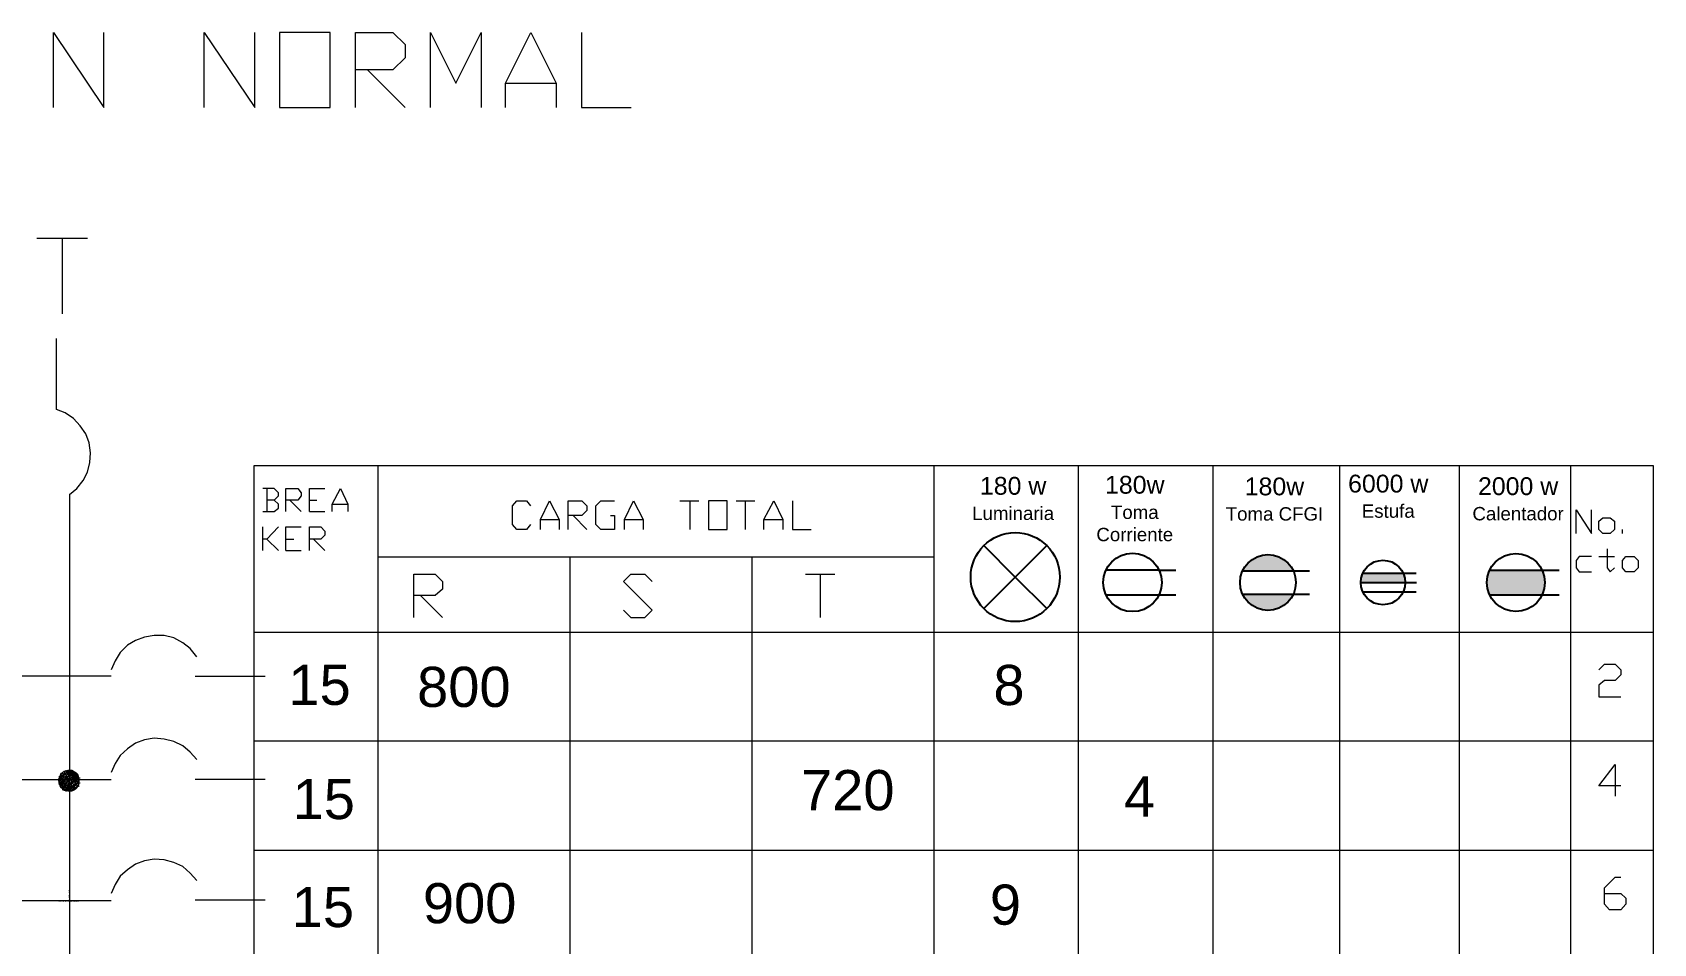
# Model space of a CAD drawing. Header units: metres. Extents: x 0 to 62.3, y -0.2 to 17.7.
# Drawn here: x 27.26 to 30.899, y 15.685 to 17.73 of the extents above; entities that cross this region are included whole.
import ezdxf

# ---------------------------------------------------------------- set-up
doc = ezdxf.new("R2010")
doc.units = ezdxf.units.M
doc.header["$LTSCALE"] = 0.5
for name, color, linetype in [('ENCHUFES', 5, 'Continuous'), ('LUMINARIA', 1, 'Continuous'), ('TABLERO', 7, 'Continuous')]:
    doc.layers.add(name, color=color, linetype=linetype)
doc.styles.get("Standard").update_dxf_attribs({"font": 'arial.ttf'})

# ---------------------------------------------------------------- blocks, each defined once
blk = doc.blocks.new('Tomacorriente')
at = {"layer": 'ENCHUFES'}
for p, q in [((0.0453, 0.0211), (-0.0453, 0.0211)), ((0.0453, 0.0211), (0.0743, 0.0211)), ((-0.0453, -0.0211), (0.0453, -0.0211)), ((0.0453, -0.0211), (0.0743, -0.0211))]:
    blk.add_line(p, q, dxfattribs=at)
blk.add_circle((0, 0), 0.05, dxfattribs=at)
blk = doc.blocks.new('Toma corriente CFGI 1 Fase')
at = {"layer": 'ENCHUFES', "lineweight": 40}
h = blk.add_hatch(color=256, dxfattribs=at)
h.dxf.hatch_style = 1
h.paths.add_polyline_path([(-0.0453, 0.0211), (0.0453, 0.0211, 0.63707)])
h.paths.add_polyline_path([(0.0453, -0.0211), (-0.0453, -0.0211, 0.63707)])
at = {"layer": 'ENCHUFES'}
for p, q in [((-0.0453, 0.0211), (0.0743, 0.0211)), ((-0.0453, -0.0211), (0.0743, -0.0211))]:
    blk.add_line(p, q, dxfattribs=at)
blk.add_circle((0, 0), 0.05, dxfattribs=at)
blk = doc.blocks.new('Tomacorriente de dos fases con neutro (208V)')
at = {"layer": 'ENCHUFES', "lineweight": 100}
h = blk.add_hatch(color=256, dxfattribs=at)
h.dxf.hatch_style = 1
h.paths.add_polyline_path([(0.0453, 0.0211), (-0.0453, 0.0211, 0.109518), (-0.05, 0), (0.05, 0, 0.109518)])
at = {"layer": 'ENCHUFES'}
for p, q in [((-0.05, 0), (0.0751, 0)), ((-0.0453, 0.0211), (0.0743, 0.0211)), ((-0.0453, -0.0211), (0.0743, -0.0211))]:
    blk.add_line(p, q, dxfattribs=at)
blk.add_circle((0, 0), 0.05, dxfattribs=at)
blk = doc.blocks.new('Lampara')
at = {"layer": 'LUMINARIA'}
for q in [(-0.0707, 0.0707), (0.0707, 0.0707), (-0.0707, -0.0707), (0.0707, -0.0707)]:
    blk.add_line((0, 0), q, dxfattribs=at)
blk.add_circle((0, 0), 0.1, dxfattribs=at)
blk = doc.blocks.new('Tomacorriente de dos fases sin neutro (208v)')
at = {"layer": 'ENCHUFES'}
h = blk.add_hatch(color=256, dxfattribs=at)
h.dxf.hatch_style = 1
h.paths.add_polyline_path([(0.05, 0, 0.109518), (0.0453, 0.0211), (-0.0453, 0.0211, 0.109518), (-0.05, 0, 0.109518), (-0.0453, -0.0211), (0.0453, -0.0211, 0.109518)], flags=17)
h.paths.add_polyline_path([(0.0453, 0.0211), (-0.0453, 0.0211, 0.109518), (-0.05, 0, 0.109518), (-0.0453, -0.0211), (0.0453, -0.0211, 0.109518), (0.05, 0, 0.109518)], flags=17)
h = blk.add_hatch(color=256, dxfattribs=at)
h.dxf.hatch_style = 1
h.paths.add_polyline_path([(0.05, 0, 0.109518), (0.0453, 0.0211), (-0.0453, 0.0211, 0.109518), (-0.05, 0, 0.109518), (-0.0453, -0.0211), (0.0453, -0.0211, 0.109518)])
for p, q in [((-0.0453, 0.0211), (0.0743, 0.0211)), ((-0.0453, -0.0211), (0.0743, -0.0211))]:
    blk.add_line(p, q, dxfattribs=at)
blk.add_circle((0, 0), 0.05, dxfattribs=at)

msp = doc.modelspace()

# ---------------------------------------------------------------- linework, layer by layer
at = {"layer": 'TABLERO', "color": 7, "linetype": 'Continuous', "lineweight": 18, "true_color": 0x000007}
for p, q in [((28.012, 17.6461), (28.0963, 17.5618)), ((28.3216, 17.6168), (28.4352, 17.6168)), ((27.2695, 17.2687), (27.3831, 17.2687)), ((27.3263, 17.2687), (27.3263, 17.0983)), ((28.0353, 16.7576), (28.0353, 14.4256)), ((29.2828, 16.7576), (29.2828, 14.4256)), ((29.607, 16.7576), (29.607, 14.6711)), ((29.9093, 16.7576), (29.9093, 14.6711)), ((30.1932, 16.7576), (30.1932, 14.6711)), ((30.4625, 16.7576), (30.4625, 14.6711)), ((30.7117, 16.7576), (30.7117, 14.6711)), ((27.7861, 16.7063), (27.7861, 16.655)), ((27.3428, 16.6935), (27.3428, 14.497)), ((27.8374, 16.6807), (27.8631, 16.655)), ((27.8814, 16.6807), (27.8979, 16.6807)), ((27.9327, 16.6715), (27.9675, 16.6715)), ((28.7131, 16.6788), (28.7552, 16.6788)), ((28.735, 16.6788), (28.735, 16.6147)), ((28.8395, 16.6788), (28.8816, 16.6788)), ((28.8596, 16.6788), (28.8596, 16.6147)), ((27.8814, 16.655), (27.9162, 16.655)), ((28.3998, 16.6367), (28.4419, 16.6367)), ((28.4731, 16.6459), (28.5042, 16.6147)), ((28.5885, 16.6367), (28.6306, 16.6367)), ((28.9017, 16.6367), (28.9439, 16.6367)), ((27.777, 16.5671), (27.777, 16.6202)), ((30.8289, 16.6056), (30.8289, 16.6147)), ((27.7861, 16.5927), (27.8118, 16.5671)), ((27.8282, 16.5927), (27.8466, 16.5927)), ((27.8282, 16.5671), (27.8631, 16.5671)), ((27.8905, 16.5927), (27.9162, 16.5671)), ((29.2828, 16.5524), (28.0353, 16.5524)), ((28.4658, 16.5524), (28.4658, 14.4256)), ((28.8743, 16.5524), (28.8743, 14.4256)), ((30.7758, 16.5543), (30.8106, 16.5543)), ((28.9952, 16.514), (29.0611, 16.514)), ((29.0282, 16.514), (29.0282, 16.4169)), ((28.1305, 16.4663), (28.18, 16.4169)), ((27.7568, 16.3839), (30.8985, 16.3839)), ((27.4362, 16.285), (26.5441, 16.285)), ((27.6249, 16.285), (27.7825, 16.285)), ((27.7568, 16.1403), (30.8985, 16.1403)), ((27.4362, 16.0523), (26.5441, 16.0523)), ((27.3173, 16.0532), (27.3192, 16.0551)), ((27.3173, 16.0514), (27.3192, 16.0514)), ((27.3192, 16.0569), (27.321, 16.0569)), ((27.3192, 16.0532), (27.3228, 16.0551)), ((27.3192, 16.0496), (27.321, 16.0514)), ((27.3192, 16.0496), (27.321, 16.0496)), ((27.3192, 16.0477), (27.321, 16.0496)), ((27.321, 16.0587), (27.3228, 16.0606)), ((27.321, 16.0551), (27.3228, 16.0587)), ((27.321, 16.0532), (27.3228, 16.0532)), ((27.321, 16.0477), (27.3228, 16.0496)), ((27.3228, 16.0642), (27.3247, 16.0679)), ((27.3228, 16.0569), (27.3265, 16.0587)), ((27.3228, 16.0532), (27.3247, 16.0569)), ((27.3228, 16.0459), (27.3265, 16.0477)), ((27.3247, 16.0624), (27.3283, 16.0642)), ((27.3247, 16.0587), (27.3265, 16.0624)), ((27.3247, 16.0514), (27.3265, 16.0532)), ((27.3265, 16.0679), (27.3283, 16.0697)), ((27.3265, 16.0661), (27.3283, 16.0679)), ((27.3265, 16.0606), (27.3302, 16.0624)), ((27.3265, 16.0569), (27.3283, 16.0606)), ((27.3265, 16.0496), (27.3265, 16.0514)), ((27.3265, 16.0496), (27.3283, 16.0496)), ((27.3265, 16.0459), (27.3283, 16.0496)), ((27.3283, 16.0661), (27.332, 16.0679)), ((27.3283, 16.0624), (27.3302, 16.0661)), ((27.3283, 16.0587), (27.332, 16.0606)), ((27.3283, 16.0551), (27.3302, 16.0569)), ((27.3283, 16.0514), (27.3302, 16.0551)), ((27.3283, 16.0496), (27.3302, 16.0514)), ((27.3302, 16.0697), (27.332, 16.0716)), ((27.3302, 16.0642), (27.3338, 16.0661)), ((27.3302, 16.0606), (27.332, 16.0642)), ((27.3302, 16.0532), (27.3338, 16.0551)), ((27.3302, 16.0496), (27.332, 16.0532)), ((27.3302, 16.0496), (27.332, 16.0496)), ((27.332, 16.0697), (27.3356, 16.0734)), ((27.332, 16.0661), (27.3338, 16.0697)), ((27.332, 16.0587), (27.3356, 16.0606)), ((27.332, 16.0551), (27.3338, 16.0587)), ((27.332, 16.0514), (27.3356, 16.0532)), ((27.332, 16.0477), (27.3338, 16.0496)), ((27.3338, 16.0679), (27.3375, 16.0697)), ((27.3338, 16.0642), (27.3356, 16.0679)), ((27.3338, 16.0624), (27.3356, 16.0642)), ((27.3338, 16.0569), (27.3375, 16.0587)), ((27.3338, 16.0532), (27.3356, 16.0569)), ((27.3338, 16.0459), (27.3375, 16.0477)), ((27.3356, 16.0716), (27.3375, 16.0734)), ((27.3356, 16.0697), (27.3375, 16.0697)), ((27.3356, 16.0587), (27.3375, 16.0624)), ((27.3356, 16.0551), (27.3393, 16.0569)), ((27.3356, 16.0514), (27.3375, 16.0532)), ((27.3356, 16.0477), (27.3375, 16.0496)), ((27.3375, 16.0716), (27.3411, 16.0734)), ((27.3375, 16.0661), (27.3393, 16.0679)), ((27.3375, 16.0606), (27.3411, 16.0624)), ((27.3375, 16.0569), (27.3393, 16.0606)), ((27.3375, 16.0496), (27.3375, 16.0514)), ((27.3375, 16.0496), (27.3393, 16.0496)), ((27.3375, 16.0459), (27.3393, 16.0496)), ((27.3393, 16.0642), (27.3411, 16.0661)), ((27.3393, 16.0551), (27.3411, 16.0569)), ((27.3393, 16.0514), (27.3411, 16.0551)), ((27.3393, 16.0496), (27.3411, 16.0514)), ((27.3393, 16.0477), (27.3411, 16.0496)), ((27.3411, 16.0734), (27.343, 16.0734)), ((27.3411, 16.0697), (27.343, 16.0716)), ((27.3411, 16.0697), (27.343, 16.0697)), ((27.3411, 16.0642), (27.3448, 16.0661)), ((27.3411, 16.0642), (27.343, 16.0642)), ((27.3411, 16.0624), (27.343, 16.0642)), ((27.3411, 16.0606), (27.3411, 16.0624)), ((27.3411, 16.0587), (27.343, 16.0606)), ((27.3411, 16.0587), (27.343, 16.0587)), ((27.3411, 16.0551), (27.343, 16.0551)), ((27.3411, 16.0532), (27.3448, 16.0551)), ((27.3411, 16.0532), (27.343, 16.0532)), ((27.3411, 16.0514), (27.343, 16.0532)), ((27.3411, 16.0496), (27.3411, 16.0514)), ((27.3411, 16.0496), (27.343, 16.0496)), ((27.3411, 16.0496), (27.343, 16.0496)), ((27.343, 16.0734), (27.3448, 16.0734)), ((27.343, 16.0679), (27.3448, 16.0697)), ((27.343, 16.0661), (27.3448, 16.0661)), ((27.343, 16.0569), (27.3448, 16.0587)), ((27.343, 16.0514), (27.3466, 16.0532)), ((27.343, 16.0477), (27.3448, 16.0496)), ((27.343, 16.0441), (27.3448, 16.0477)), ((27.3448, 16.0734), (27.3466, 16.0734)), ((27.3448, 16.0679), (27.3485, 16.0716)), ((27.3448, 16.0624), (27.3466, 16.0642)), ((27.3448, 16.0569), (27.3485, 16.0587)), ((27.3448, 16.0532), (27.3466, 16.0569)), ((27.3448, 16.0496), (27.3448, 16.0514)), ((27.3448, 16.0459), (27.3485, 16.0477)), ((27.3466, 16.0716), (27.3485, 16.0734)), ((27.3466, 16.0697), (27.3485, 16.0697)), ((27.3466, 16.0661), (27.3485, 16.0661)), ((27.3466, 16.0606), (27.3485, 16.0624)), ((27.3466, 16.0496), (27.3485, 16.0496)), ((27.3485, 16.0661), (27.3503, 16.0679)), ((27.3485, 16.0569), (27.3503, 16.0606)), ((27.3485, 16.0551), (27.3503, 16.0569)), ((27.3485, 16.0496), (27.3485, 16.0514)), ((27.3485, 16.0496), (27.3503, 16.0496)), ((27.3485, 16.0459), (27.3503, 16.0496)), ((27.3503, 16.0716), (27.3503, 16.0734)), ((27.3503, 16.0697), (27.3521, 16.0697)), ((27.3503, 16.0642), (27.3521, 16.0661)), ((27.3503, 16.0624), (27.3521, 16.0624)), ((27.3503, 16.0587), (27.3521, 16.0587)), ((27.3503, 16.0532), (27.3521, 16.0551)), ((27.3503, 16.0496), (27.3521, 16.0514)), ((27.3503, 16.0477), (27.354, 16.0496)), ((27.3503, 16.0441), (27.3521, 16.0477)), ((27.3521, 16.0697), (27.354, 16.0716)), ((27.3521, 16.0606), (27.3558, 16.0642)), ((27.3521, 16.0587), (27.354, 16.0606)), ((27.3521, 16.0496), (27.354, 16.0532)), ((27.3521, 16.0496), (27.354, 16.0496)), ((27.354, 16.0679), (27.3558, 16.0697)), ((27.354, 16.0661), (27.3558, 16.0661)), ((27.354, 16.0624), (27.3558, 16.0624)), ((27.354, 16.0569), (27.3558, 16.0587)), ((27.354, 16.0514), (27.3558, 16.0514)), ((27.354, 16.0477), (27.3558, 16.0496)), ((27.354, 16.0459), (27.3558, 16.0477)), ((27.3558, 16.0661), (27.3576, 16.0679)), ((27.3558, 16.0624), (27.3576, 16.0642)), ((27.3558, 16.0532), (27.3576, 16.0569)), ((27.3558, 16.0514), (27.3576, 16.0532)), ((27.3576, 16.0679), (27.3595, 16.0679)), ((27.3576, 16.0661), (27.3595, 16.0661)), ((27.3576, 16.0606), (27.3595, 16.0624)), ((27.3576, 16.0587), (27.3595, 16.0587)), ((27.3576, 16.0551), (27.3595, 16.0551)), ((27.3576, 16.0496), (27.3595, 16.0514)), ((27.3576, 16.0496), (27.3595, 16.0496)), ((27.3595, 16.0661), (27.3613, 16.0661)), ((27.3595, 16.0587), (27.3631, 16.0606)), ((27.3595, 16.0569), (27.3613, 16.0569)), ((27.3595, 16.0551), (27.3613, 16.0569)), ((27.3595, 16.0459), (27.3613, 16.0496)), ((27.3613, 16.0642), (27.3631, 16.0642)), ((27.3613, 16.0587), (27.3631, 16.0587)), ((27.3613, 16.0532), (27.3631, 16.0551)), ((27.3613, 16.0477), (27.3631, 16.0477)), ((27.3613, 16.0441), (27.365, 16.0477)), ((27.3631, 16.0587), (27.3631, 16.0606)), ((27.3631, 16.0514), (27.365, 16.0532)), ((27.3631, 16.0496), (27.365, 16.0496)), ((27.3631, 16.0477), (27.365, 16.0496)), ((27.365, 16.0569), (27.3668, 16.0569)), ((27.6249, 16.0542), (27.7825, 16.0542)), ((27.3192, 16.0459), (27.321, 16.0459)), ((27.3192, 16.0422), (27.321, 16.0441)), ((27.321, 16.0459), (27.3228, 16.0459)), ((27.321, 16.0422), (27.3228, 16.0422)), ((27.321, 16.0404), (27.3228, 16.0404)), ((27.321, 16.0368), (27.3228, 16.0386)), ((27.3228, 16.0441), (27.3247, 16.0441)), ((27.3228, 16.0422), (27.3247, 16.0441)), ((27.3228, 16.0349), (27.3247, 16.0368)), ((27.3247, 16.0459), (27.3265, 16.0459)), ((27.3247, 16.0404), (27.3265, 16.0422)), ((27.3247, 16.0349), (27.3265, 16.0349)), ((27.3265, 16.0386), (27.3283, 16.0404)), ((27.3265, 16.0368), (27.3283, 16.0368)), ((27.3265, 16.0349), (27.3283, 16.0368)), ((27.3265, 16.0313), (27.3283, 16.0313)), ((27.3283, 16.0441), (27.3302, 16.0459)), ((27.3283, 16.0386), (27.3302, 16.0386)), ((27.3283, 16.0331), (27.3302, 16.0349)), ((27.3302, 16.0422), (27.3338, 16.0441)), ((27.3302, 16.0386), (27.332, 16.0422)), ((27.3302, 16.0404), (27.332, 16.0404)), ((27.3302, 16.0368), (27.332, 16.0368)), ((27.3302, 16.0313), (27.332, 16.0331)), ((27.3302, 16.0294), (27.332, 16.0294)), ((27.332, 16.0368), (27.3338, 16.0386)), ((27.332, 16.0313), (27.3338, 16.0313)), ((27.3338, 16.0422), (27.3356, 16.0459)), ((27.3338, 16.0349), (27.3356, 16.0368)), ((27.3338, 16.0313), (27.3356, 16.0349)), ((27.3338, 16.0331), (27.3356, 16.0331)), ((27.3338, 16.0294), (27.3356, 16.0294)), ((27.3338, 16.0276), (27.3356, 16.0276)), ((27.3356, 16.0441), (27.3393, 16.0459)), ((27.3356, 16.0404), (27.3375, 16.0422)), ((27.3356, 16.0294), (27.3375, 16.0313)), ((27.3375, 16.0386), (27.3411, 16.0404)), ((27.3375, 16.0349), (27.3393, 16.0386)), ((27.3375, 16.0368), (27.3393, 16.0368)), ((27.3375, 16.0331), (27.3393, 16.0331)), ((27.3375, 16.0276), (27.3393, 16.0294)), ((27.3393, 16.0441), (27.3411, 16.0459)), ((27.3393, 16.0368), (27.3411, 16.0386)), ((27.3393, 16.0331), (27.3411, 16.0349)), ((27.3393, 16.0276), (27.3411, 16.0276)), ((27.3411, 16.0459), (27.343, 16.0459)), ((27.3411, 16.0422), (27.3448, 16.0441)), ((27.3411, 16.0422), (27.343, 16.0422)), ((27.3411, 16.0404), (27.343, 16.0422)), ((27.3411, 16.0386), (27.3411, 16.0404)), ((27.3411, 16.0386), (27.343, 16.0386)), ((27.3411, 16.0313), (27.343, 16.0331)), ((27.3411, 16.0313), (27.343, 16.0313)), ((27.3411, 16.0294), (27.343, 16.0313)), ((27.3411, 16.0294), (27.343, 16.0294)), ((27.3411, 16.0276), (27.3411, 16.0294)), ((27.3411, 16.0276), (27.343, 16.0276)), ((27.343, 16.0404), (27.3466, 16.0422)), ((27.343, 16.0368), (27.3448, 16.0386)), ((27.343, 16.0294), (27.3466, 16.0313)), ((27.343, 16.0276), (27.3448, 16.0276)), ((27.3448, 16.0422), (27.3466, 16.0459)), ((27.3448, 16.0349), (27.3485, 16.0368)), ((27.3448, 16.0313), (27.3466, 16.0349)), ((27.3448, 16.0294), (27.3466, 16.0294)), ((27.3466, 16.0441), (27.3503, 16.0459)), ((27.3466, 16.0404), (27.3485, 16.0441)), ((27.3466, 16.0331), (27.3503, 16.0349)), ((27.3466, 16.0294), (27.3485, 16.0313)), ((27.3485, 16.0386), (27.3521, 16.0404)), ((27.3485, 16.0349), (27.3503, 16.0386)), ((27.3485, 16.0276), (27.3503, 16.0294)), ((27.3503, 16.0422), (27.3521, 16.0441)), ((27.3503, 16.0368), (27.354, 16.0386)), ((27.3503, 16.0331), (27.3521, 16.0368)), ((27.3521, 16.0422), (27.3558, 16.0441)), ((27.3521, 16.0386), (27.354, 16.0422)), ((27.3521, 16.0349), (27.3558, 16.0368)), ((27.3521, 16.0313), (27.3558, 16.0331)), ((27.3521, 16.0294), (27.354, 16.0313)), ((27.354, 16.0404), (27.3576, 16.0422)), ((27.354, 16.0368), (27.3558, 16.0404)), ((27.3558, 16.0422), (27.3576, 16.0459)), ((27.3558, 16.0349), (27.3595, 16.0368)), ((27.3558, 16.0313), (27.3576, 16.0349)), ((27.3576, 16.0441), (27.3613, 16.0459)), ((27.3576, 16.0404), (27.3595, 16.0441)), ((27.3576, 16.0386), (27.3595, 16.0404)), ((27.3595, 16.0349), (27.3613, 16.0386)), ((27.3613, 16.0422), (27.3631, 16.0441)), ((27.3631, 16.0386), (27.365, 16.0386)), ((27.365, 16.0459), (27.3668, 16.0459)), ((27.7568, 15.8948), (30.8985, 15.8948)), ((27.3428, 15.8032), (27.3428, 15.805)), ((27.3428, 15.7995), (27.3428, 15.8014)), ((27.3428, 15.7922), (27.3428, 15.794)), ((27.4362, 15.7812), (26.5441, 15.7812)), ((27.319, 15.7812), (27.3208, 15.7812)), ((27.3226, 15.7812), (27.3245, 15.7812)), ((27.3281, 15.7812), (27.33, 15.7812)), ((27.3336, 15.7812), (27.3355, 15.7812)), ((27.3391, 15.7812), (27.341, 15.7812)), ((27.3428, 15.7885), (27.3428, 15.7904)), ((27.3428, 15.7812), (27.3428, 15.783)), ((27.3428, 15.7812), (27.3446, 15.7812)), ((27.3446, 15.7812), (27.3465, 15.7812)), ((27.3465, 15.7812), (27.3483, 15.7812)), ((27.3501, 15.7812), (27.352, 15.7812)), ((27.3538, 15.7812), (27.3556, 15.7812)), ((27.3574, 15.7812), (27.3593, 15.7812)), ((27.3611, 15.7812), (27.3629, 15.7812)), ((27.6249, 15.783), (27.7825, 15.783))]:
    msp.add_line(p, q, dxfattribs=at)
for points in [[(27.3067, 17.5618), (27.3067, 17.7304), (27.4203, 17.5618), (27.4203, 17.7304)], [(27.6456, 17.5618), (27.6456, 17.7304), (27.7592, 17.5618), (27.7592, 17.7304)], [(27.9846, 17.5618), (27.9846, 17.7304), (28.0688, 17.7304), (28.0963, 17.7029), (28.0963, 17.6736), (28.0688, 17.6461), (27.9846, 17.6461)], [(28.1531, 17.5618), (28.1531, 17.7304), (28.2099, 17.6168), (28.2667, 17.7304), (28.2667, 17.5618)], [(28.3216, 17.5618), (28.3216, 17.6168), (28.3784, 17.7304), (28.4352, 17.6168), (28.4352, 17.5618)], [(28.492, 17.7304), (28.492, 17.5618), (28.6037, 17.5618)], [(27.3428, 16.6935), (27.3593, 16.7063), (27.3739, 16.7246), (27.3831, 16.743), (27.3886, 16.7649), (27.3904, 16.7869), (27.3868, 16.8089), (27.3794, 16.8291), (27.3666, 16.8474), (27.352, 16.8639), (27.3336, 16.8767), (27.3135, 16.884), (27.3135, 17.0434)], [(27.8026, 16.6807), (27.8118, 16.6898), (27.8118, 16.6972), (27.8026, 16.7063), (27.777, 16.7063)], [(27.8282, 16.655), (27.8282, 16.7063), (27.8557, 16.7063), (27.8631, 16.6972), (27.8631, 16.6898), (27.8557, 16.6807), (27.8282, 16.6807)], [(27.8814, 16.655), (27.8814, 16.7063), (27.9162, 16.7063)], [(27.9327, 16.655), (27.9327, 16.6715), (27.951, 16.7063), (27.9675, 16.6715), (27.9675, 16.655)], [(27.777, 16.655), (27.8026, 16.655), (27.8118, 16.6624), (27.8118, 16.6715), (27.8026, 16.6807), (27.7861, 16.6807)], [(28.3778, 16.6257), (28.3687, 16.6147), (28.3467, 16.6147), (28.3375, 16.6257), (28.3375, 16.6678), (28.3467, 16.6788), (28.3687, 16.6788), (28.3778, 16.6678)], [(28.3998, 16.6147), (28.3998, 16.6367), (28.42, 16.6788), (28.4419, 16.6367), (28.4419, 16.6147)], [(28.4621, 16.6147), (28.4621, 16.6788), (28.4932, 16.6788), (28.5042, 16.6678), (28.5042, 16.6569), (28.4932, 16.6459), (28.4621, 16.6459)], [(28.5573, 16.6459), (28.5665, 16.6459), (28.5665, 16.6147), (28.5354, 16.6147), (28.5244, 16.6257), (28.5244, 16.6678), (28.5354, 16.6788), (28.5665, 16.6788)], [(28.5885, 16.6147), (28.5885, 16.6367), (28.6086, 16.6788), (28.6306, 16.6367), (28.6306, 16.6147)], [(28.9017, 16.6147), (28.9017, 16.6367), (28.9237, 16.6788), (28.9439, 16.6367), (28.9439, 16.6147)], [(28.9659, 16.6788), (28.9659, 16.6147), (29.008, 16.6147)], [(30.7245, 16.6056), (30.7245, 16.6587), (30.7593, 16.6056), (30.7593, 16.6587)], [(27.8118, 16.6202), (27.7861, 16.5927), (27.777, 16.5927)], [(27.8282, 16.5671), (27.8282, 16.6202), (27.8631, 16.6202)], [(27.8814, 16.5671), (27.8814, 16.6202), (27.907, 16.6202), (27.9162, 16.6111), (27.9162, 16.6019), (27.907, 16.5927), (27.8814, 16.5927)], [(30.7941, 16.5708), (30.7941, 16.5286), (30.8014, 16.5195), (30.8106, 16.5286)], [(30.7593, 16.5543), (30.7318, 16.5543), (30.7245, 16.5451), (30.7245, 16.5286), (30.7318, 16.5195), (30.7593, 16.5195)], [(28.1159, 16.4169), (28.1159, 16.514), (28.1635, 16.514), (28.18, 16.4975), (28.18, 16.481), (28.1635, 16.4663), (28.1159, 16.4663)], [(28.5867, 16.4334), (28.6031, 16.4169), (28.6343, 16.4169), (28.6508, 16.4334), (28.5867, 16.4975), (28.6031, 16.514), (28.6343, 16.514), (28.6508, 16.4975)], [(27.6286, 16.3289), (27.6139, 16.3473), (27.5974, 16.3601), (27.5773, 16.3711), (27.5553, 16.3766), (27.5333, 16.3766), (27.5113, 16.3729), (27.4912, 16.3656), (27.4729, 16.3546), (27.4564, 16.3381), (27.4454, 16.3198), (27.4362, 16.2996)], [(30.7758, 16.2996), (30.7886, 16.3125), (30.8124, 16.3125), (30.8253, 16.2996), (30.8253, 16.2886), (30.8124, 16.2758), (30.7886, 16.2758), (30.7758, 16.2648), (30.7758, 16.2392), (30.8253, 16.2392)], [(27.6286, 16.0981), (27.6139, 16.1146), (27.5974, 16.1293), (27.5773, 16.1384), (27.5553, 16.1439), (27.5333, 16.1458), (27.5113, 16.1421), (27.4912, 16.1348), (27.4729, 16.1219), (27.4564, 16.1073), (27.4454, 16.089), (27.4362, 16.0688)], [(30.8253, 16.0395), (30.7758, 16.0395), (30.8124, 16.0871), (30.8124, 16.0157)], [(27.3192, 16.0587), (27.321, 16.0606), (27.3247, 16.0642)], [(27.3192, 16.0441), (27.3228, 16.0477), (27.3265, 16.0496)], [(27.321, 16.0496), (27.3247, 16.0532), (27.3283, 16.0569)], [(27.321, 16.0386), (27.3247, 16.0422), (27.3283, 16.0459), (27.332, 16.0496)], [(27.3228, 16.0368), (27.3265, 16.0404), (27.3302, 16.0441), (27.3338, 16.0477)], [(27.3356, 16.0624), (27.3393, 16.0661), (27.3411, 16.0679)], [(27.3375, 16.0679), (27.3411, 16.0716), (27.3411, 16.0734)], [(27.3411, 16.0679), (27.343, 16.0697), (27.3466, 16.0734)], [(27.3411, 16.0569), (27.343, 16.0587), (27.3466, 16.0624), (27.3503, 16.0661), (27.354, 16.0697)], [(27.3448, 16.0642), (27.3485, 16.0679), (27.3521, 16.0716)], [(27.3466, 16.0514), (27.3503, 16.0551), (27.354, 16.0587), (27.3576, 16.0624), (27.3595, 16.0642)], [(27.3485, 16.0606), (27.3521, 16.0642), (27.3558, 16.0679)], [(27.3521, 16.0532), (27.3558, 16.0569), (27.3595, 16.0606), (27.3613, 16.0624)], [(27.3558, 16.0496), (27.3576, 16.0514), (27.3613, 16.0551), (27.365, 16.0587)], [(27.3558, 16.0459), (27.3595, 16.0496), (27.3613, 16.0496)], [(27.3613, 16.0496), (27.3631, 16.0532), (27.365, 16.0551)], [(27.3265, 16.0331), (27.3283, 16.0349), (27.332, 16.0386), (27.3356, 16.0422)], [(27.3283, 16.0313), (27.3302, 16.0331), (27.3338, 16.0368), (27.3375, 16.0404), (27.3411, 16.0441)], [(27.332, 16.0294), (27.3356, 16.0313), (27.3393, 16.0349)], [(27.3356, 16.0276), (27.3375, 16.0294), (27.3411, 16.0331)], [(27.3411, 16.0331), (27.3448, 16.0368), (27.3485, 16.0404)], [(27.3466, 16.0276), (27.3485, 16.0294), (27.3521, 16.0331)], [(27.3595, 16.0386), (27.3631, 16.0422), (27.365, 16.0422)], [(27.6286, 15.827), (27.6139, 15.8435), (27.5974, 15.8581), (27.5773, 15.8673), (27.5553, 15.8728), (27.5333, 15.8746), (27.5113, 15.871), (27.4912, 15.8636), (27.4729, 15.8508), (27.4564, 15.8362), (27.4454, 15.8178), (27.4362, 15.7977)], [(30.7886, 15.7977), (30.8253, 15.7977), (30.8362, 15.7867), (30.8362, 15.7739), (30.8253, 15.7611), (30.7996, 15.7611), (30.7886, 15.7739), (30.7886, 15.8105), (30.8124, 15.8343), (30.8253, 15.8343)]]:
    msp.add_lwpolyline(points, dxfattribs=at)
for points in [[(27.8142, 17.5618), (27.9278, 17.5618), (27.9278, 17.7304), (27.8142, 17.7304)], [(27.7568, 14.4256), (30.8985, 14.4256), (30.8985, 16.7576), (27.7568, 16.7576)], [(28.7772, 16.6147), (28.8193, 16.6147), (28.8193, 16.6788), (28.7772, 16.6788)], [(30.8014, 16.6056), (30.785, 16.6056), (30.7758, 16.6147), (30.7758, 16.633), (30.785, 16.6404), (30.8014, 16.6404), (30.8106, 16.633), (30.8106, 16.6147)], [(30.8546, 16.5195), (30.8362, 16.5195), (30.8289, 16.5286), (30.8289, 16.5451), (30.8362, 16.5543), (30.8546, 16.5543), (30.8637, 16.5451), (30.8637, 16.5286)], [(27.365, 16.0496), (27.3631, 16.0606), (27.3576, 16.0679), (27.3485, 16.0734), (27.3393, 16.0734), (27.3302, 16.0716), (27.3228, 16.0642), (27.3192, 16.0551), (27.3192, 16.0459), (27.3228, 16.0368), (27.3302, 16.0294), (27.3393, 16.0276), (27.3485, 16.0276), (27.3576, 16.0331), (27.3631, 16.0404)]]:
    msp.add_lwpolyline(points, close=True, dxfattribs=at)

# ---------------------------------------------------------------- block references
at = {"layer": 'TABLERO'}
for name, p in [('Lampara', (29.4659, 16.5078)), ('Tomacorriente de dos fases con neutro (208V)', (30.2912, 16.4956))]:
    msp.add_blockref(name, p, dxfattribs=at)
for name, p, xscale, yscale, zscale in [('Tomacorriente', (29.7288, 16.4958), 1.313023706402561, 1.313023706402561, 1.313023706402561), ('Toma corriente CFGI 1 Fase', (30.033, 16.4956), 1.253129811695345, 1.253129811695345, 1.253129811695345), ('Tomacorriente de dos fases sin neutro (208v)', (30.5895, 16.4956, 2.51), 1.302395928433255, 1.302395928433255, 1.302395928433255)]:
    msp.add_blockref(name, p, dxfattribs=dict(at, xscale=xscale, yscale=yscale, zscale=zscale))

# ---------------------------------------------------------------- texts
at = {"layer": 'TABLERO', "attachment_point": 1}
for s, width, gutter_width, insert, char_height in [('\\pxqc;180 w\\P{\\H0.75x;Luminaria}', 0.225325, 12.5, (29.3483, 16.7326), 0.04), ('\\pxqc;180w\\P{\\H0.75x;Toma Corriente}', 0.225325, 12.5, (29.6214, 16.735), 0.04), ('\\pxqc;180w\\P{\\H0.75x;Toma CFGI}', 0.225325, 12.5, (29.9349, 16.7313), 0.04), ('\\pxqc;6000 w\\P{\\H0.75x;Estufa}', 0.225325, 12.5, (30.1903, 16.7376), 0.04), ('\\pxqc;2000 w\\P{\\H0.75x;Calentador}', 0.225325, 12.5, (30.4818, 16.7318), 0.04), ('15', 0.090104, 0.4505, (27.8342, 16.311), 0.0901), ('800', 0.090104, 0.4505, (28.1231, 16.3064), 0.0901), ('8', 0.090104, 0.4505, (29.4167, 16.3106), 0.0901), ('15', 0.090104, 0.4505, (27.8437, 16.0546), 0.0901), ('720', 0.090104, 0.4505, (28.9848, 16.0746), 0.0901), ('4', 0.090104, 0.4505, (29.7097, 16.0603), 0.0901), ('15', 0.090104, 0.4505, (27.8417, 15.8122), 0.0901), ('900', 0.090104, 0.4505, (28.1361, 15.8208), 0.0901), ('9', 0.090104, 0.4505, (29.4087, 15.8176), 0.0901)]:
    msp.add_mtext_dynamic_manual_height_columns(s, width=width, gutter_width=gutter_width, heights=[0], dxfattribs=dict(at, insert=insert, char_height=char_height))

doc.saveas('drawing.dxf')
